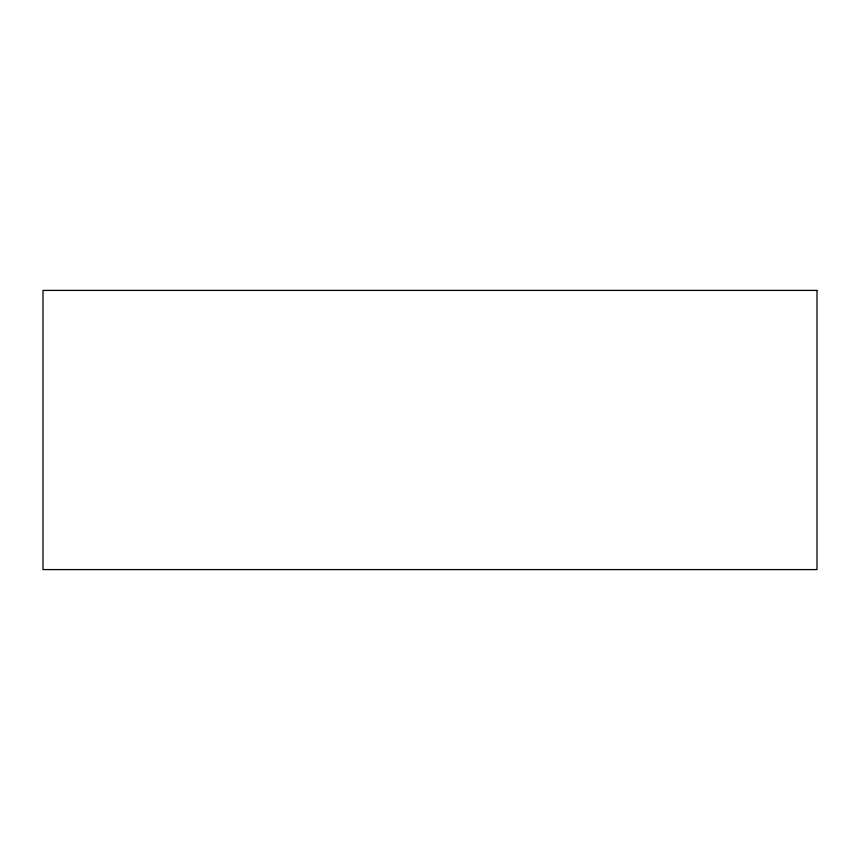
<?xml version="1.0" encoding="UTF-8"?>
<svg xmlns="http://www.w3.org/2000/svg" width="860" height="860" viewBox="0 0 860 860"><rect width="100%" height="100%" fill="white"/><g stroke="black" fill="none" stroke-linecap="round" stroke-linejoin="round"><path stroke-width="1.29" d="M817 290.411L43 290.411L43 569.589L817 569.589L817 290.411"/></g></svg>
